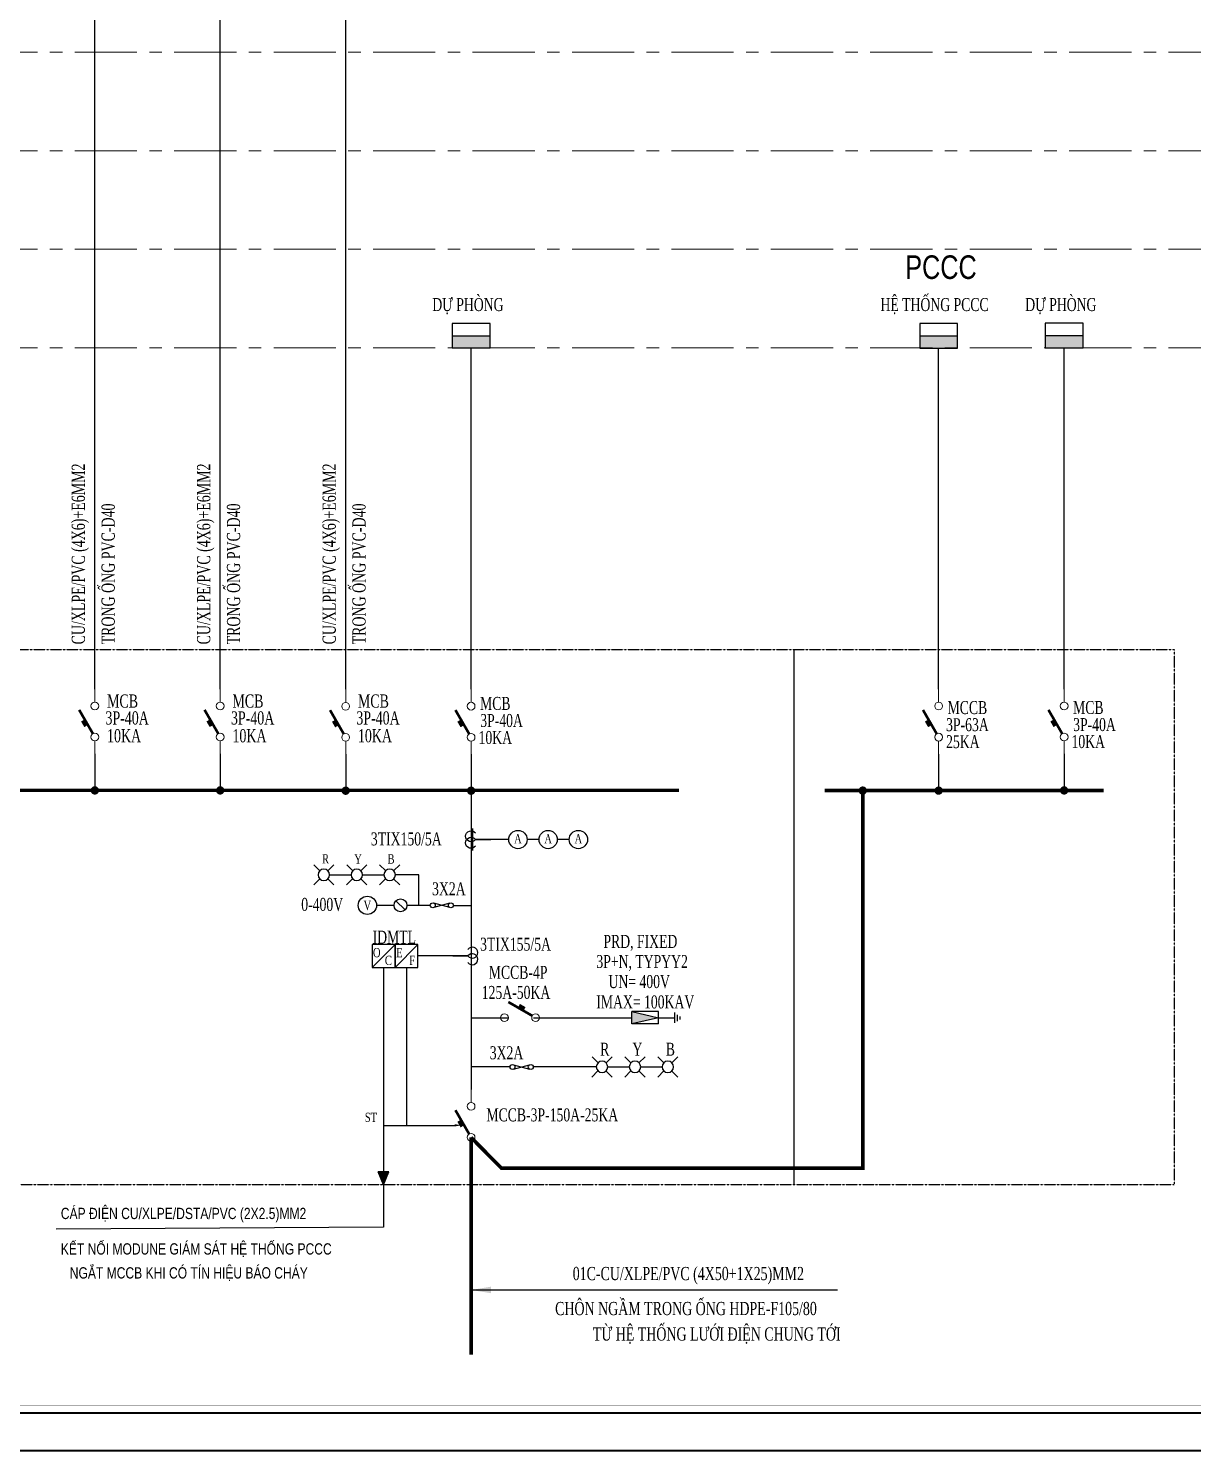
# Model space of a CAD drawing. Header units: inches. Extents: x 20 to 30501, y 10 to 21564.
# Drawn here: x 11911 to 23619, y 10 to 14315 of the extents above; entities that cross this region are included whole.
import ezdxf
from ezdxf.enums import TextEntityAlignment as Align

# ---------------------------------------------------------------- set-up
doc = ezdxf.new("R2010")
doc.units = ezdxf.units.IN
doc.header["$MEASUREMENT"] = 0
for name, pattern in [('CENTER', [2, 1.25, -0.25, 0.25, -0.25]), ('CENTER2', [1.125, 0.75, -0.125, 0.125, -0.125]), ('HIDDEN', [9.525, 6.35, -3.175])]:
    doc.linetypes.add(name, pattern=pattern)
for name, color, linetype in [('1', 1, 'Continuous'), ('dien', 3, 'Continuous'), ('dien phong', 2, 'Continuous'), ('E-_ELECCIRC_R-_N_ES2', 2, 'Continuous'), ('E-_ELECSYBL_R-_N_ES9', 3, 'Continuous'), ('tbi', 5, 'Continuous'), ('TEXT-DIEN', 80, 'Continuous'), ('TEXT-E', 30, 'Continuous'), ('XT-Thiet bi dien', 50, 'HIDDEN')]:
    doc.layers.add(name, color=color, linetype=linetype)
for name, color, linetype, lineweight in [('6', 6, 'Continuous', 60), ('cat1', 252, 'Continuous', 40), ('dây điện 2', 32, 'Continuous', 25), ('TBD', 2, 'Continuous', 15), ('text', 252, 'Continuous', 15), ('TRUC', 252, 'CENTER', 9)]:
    doc.layers.add(name, color=color, linetype=linetype, lineweight=lineweight)
doc.styles.add('0-Thuong', font='vntimeh.shx', dxfattribs={"width": 0.7})
doc.styles.add('ARIAL-narrowh', font='', dxfattribs={"height": 2})
doc.styles.add('CHUKICHTHUOC', font='vntimeh.shx', dxfattribs={"width": 0.65})
doc.styles.add('Dim Dia hai', font='chhsml.shx', dxfattribs={"width": 0.6})
doc.styles.add('T1', font='vntimeh.shx', dxfattribs={"width": 0.75})
doc.styles.add('VnAvantH', font='')
doc.styles.get('ARIAL-narrowh').set_extended_font_data('.VnAvantH')
doc.styles.get('VnAvantH').set_extended_font_data('.VnAvantH')
doc.dimstyles.new('A2 Dia Hai 100 x 2', dxfattribs={"dimscale": 2, "dimtxt": 220, "dimasz": 100, "dimexe": 100, "dimexo": 0, "dimgap": 30, "dimtad": 1, "dimdec": 0, "dimzin": 0, "dimdsep": 46, "dimtxsty": 'Dim Dia hai', "dimblk": 'ARCHTICK', "dimcen": 0, "dimdle": 100, "dimclrd": 256, "dimclre": 256, "dimclrt": 4, "dimadec": 0, "dimazin": 0, "dimtfac": 1, "dimtdec": 0, "dimtix": 1, "dimtmove": 2, "dimatfit": 3, "dimfxl": 1.25, "dimtolj": 1, "dimtzin": 0, "dimlwd": -1, "dimlwe": -1, "dimarcsym": 0})
doc.dimstyles.new('UBND 1-50', dxfattribs={"dimscale": 50, "dimtxt": 1.4, "dimasz": 0.55, "dimexe": 0.55, "dimexo": 0, "dimgap": 0.7, "dimtad": 1, "dimdec": 0, "dimzin": 0, "dimdsep": 46, "dimtxsty": 'T1', "dimblk": 'ARCHTICK', "dimcen": 10, "dimdle": 0.55, "dimclrd": 256, "dimclre": 256, "dimclrt": 7, "dimadec": 0, "dimazin": 0, "dimtfac": 1, "dimtdec": 0, "dimtix": 1, "dimtmove": 1, "dimatfit": 3, "dimfxl": 1, "dimtolj": 1, "dimtzin": 0, "dimlwd": -1, "dimlwe": -1, "dimarcsym": 0})

# ---------------------------------------------------------------- blocks, each defined once
blk = doc.blocks.new('DI2')
at = {"layer": 'TBD'}
for p, q in [((0, 1000), (0, 1250)), ((0, 250), (0, 0))]:
    blk.add_line(p, q, dxfattribs=at)
for points, const_width in [([(-37, 390), (-302, 850)], 50), ([(-177, 533), (-239, 641)], 60)]:
    blk.add_lwpolyline(points, dxfattribs=dict(at, const_width=const_width))
for centre in [(0, 925), (0, 325)]:
    blk.add_circle(centre, 75, dxfattribs=at)
blk = doc.blocks.new('donut')
at = {"layer": 'dien phong', "const_width": 75}
blk.add_lwpolyline([(-37.5, 0, 1), (37.5, 0, 1)], format="xyb", close=True, dxfattribs=at)
blk = doc.blocks.new('_ArchTick')
at = {"color": 0, "linetype": 'ByBlock', "const_width": 0.15}
blk.add_lwpolyline([(-0.5, -0.5), (0.5, 0.5)], dxfattribs=at)
blk = doc.blocks.new('ELEC0333')
at = {"layer": 'E-_ELECSYBL_R-_N_ES9', "color": 2}
blk.add_lwpolyline([(1200, 360, -3), (1200, 0), (368, 0), (1200, 0, -3), (1200, -360, -2)], format="xyb", dxfattribs=at)
blk.add_lwpolyline([(1368, -600), (1368, 600)], dxfattribs=at)
blk = doc.blocks.new('tđ1')
at = {"layer": 'XT-Thiet bi dien', "linetype": 'ByBlock'}
blk.add_hatch(color=10, dxfattribs=at).paths.add_polyline_path([(-142, 92), (-142, 0), (142, 0), (142, 92)])
at = {"layer": 'XT-Thiet bi dien', "color": 10, "linetype": 'ByBlock'}
for p, q in [((142, 184), (-142, 184)), ((-142, 184), (-142, 0)), ((142, 0), (142, 184)), ((-142, 92), (142, 92))]:
    blk.add_line(p, q, dxfattribs=at)
at = {"layer": 'XT-Thiet bi dien', "linetype": 'ByBlock'}
blk.add_line((-142, 0), (142, 0), dxfattribs=at)
blk = doc.blocks.new('A$C074D4DC1')
blk.add_lwpolyline([(44733, -1037), (44733, 30566), (42, 30566), (42, -1037)], close=True)
blk.add_lwpolyline([(2691, 30008), (1638, 30008), (1638, -479), (44175, -479), (44175, 30008), (4075, 30008)])
at = {"color": 142, "true_color": 0x00a1d6, "const_width": 6.02}
blk.add_lwpolyline([(2691, 29906), (1739, 29906), (1739, -377), (44073, -377), (44073, 29906), (4075, 29906)], dxfattribs=at)

msp = doc.modelspace()

# ---------------------------------------------------------------- hatches: boundary and pattern name
at = {"layer": 'dây điện 2'}
msp.add_hatch(color=256, dxfattribs=at).paths.add_polyline_path([(15483, 2682), (15537, 2813), (15429, 2813)])
at = {"layer": 'E-_ELECSYBL_R-_N_ES9'}
msp.add_hatch(color=256, dxfattribs=at).paths.add_polyline_path([(18248, 4364), (17980, 4426), (17980, 4302)])

# ---------------------------------------------------------------- linework, layer by layer
at = {"color": 6, "linetype": 'Continuous', "const_width": 36.5}
for points, elevation in [([(3025, 6651), (18453, 6651)], 0), ([(20302, 6627), (20302, 2851), (16667, 2851)], 2340640), ([(19918, 6650), (22725, 6650)], 2499221), ([(16363, 3159), (16363, 2851)], 2228247), ([(16363, 3159), (16667, 2851), (17437, 2851)], 2228247), ([(16363, 3120), (16363, 975)], 2228247)]:
    msp.add_lwpolyline(points, dxfattribs=dict(at, elevation=elevation))
at = {"layer": 'dây điện 2'}
for p, q in [((13840, 7670, 4837852), (13840, 20020, 107048)), ((15102, 7667, -311252), (15102, 20020, -355886)), ((12579, 7670, 4366561), (12579, 19029, 253893)), ((16363, 7669, -3277986), (16363, 11101, -3480780)), ((21065, 7668, -1643672), (21065, 11100, -1846465)), ((22327, 7670, 3166306), (22327, 11102, 2963512)), ((12579, 7017, 4250327), (12579, 6650, 4230650)), ((13840, 7018, 4238020), (13840, 6650, 4218343)), ((13840, 7017, 4837849), (13840, 6650, 4659658)), ((15102, 7015, -311252), (15102, 6648, -330930)), ((16363, 7015, -3877815), (16363, 6648, -3897492)), ((21065, 7016, -1759906), (21065, 6648, -1779583)), ((22327, 7017, 3050072), (22327, 6650, 3030394)), ((16363, 6651, 2228247), (16363, 3642, 2228247)), ((15588, 5494, 2228247), (15412, 5494, 2228247)), ((15953, 5494, 2228247), (15719, 5494, 2228247)), ((16185, 5494, 2228247), (16363, 5494, 2228247)), ((15483, 4870, 2228247), (15483, 3281, 2228247)), ((15715, 4870, 2228247), (15715, 3284, 2228247)), ((16301, 4985, 2228247), (15829, 4985, 2228247)), ((16363, 4364, 2228247), (16553, 4364, 2228247)), ((17179, 4364, 2228247), (17980, 4364, 2228247)), ((16756, 3868, 2228247), (16363, 3868, 2228247)), ((17623, 3868, 2228247), (16987, 3868, 2228247)), ((15483, 3281, 2228247), (16197, 3281, 2228247)), ((15483, 2682, 2228247), (15429, 2813, 2228247)), ((15537, 2813, 2228247), (15429, 2813, 2228247)), ((15483, 2682, 2228247), (15537, 2813, 2228247))]:
    msp.add_line(p, q, dxfattribs=at)
at = {"layer": 'dây điện 2', "elevation": 2228247}
for points in [[(14940, 5801), (15156, 5801)], [(15271, 5801), (15486, 5801)], [(15836, 5494), (15836, 5801), (15601, 5801)], [(17738, 3868), (17954, 3868)], [(18069, 3868), (18284, 3868)]]:
    msp.add_lwpolyline(points, dxfattribs=at)
at = {"layer": 'E-_ELECCIRC_R-_N_ES2'}
for p, q in [((16742, 6156, 2228247), (16499, 6156, 2228247)), ((17046, 6156, 2228247), (16926, 6156, 2228247)), ((17350, 6156, 2228247), (17230, 6156, 2228247))]:
    msp.add_line(p, q, dxfattribs=at)
msp.add_solid([(16197, 3293, 2228247), (16265, 3281, 2228247), (16197, 3270, 2228247)], dxfattribs=at)
at = {"layer": 'E-_ELECSYBL_R-_N_ES9'}
for p, q in [((15607, 5540, 2228247), (15699, 5448, 2228247)), ((16363, 4364, 2228247), (16742, 4364, 2228247)), ((16991, 4364, 2228247), (17980, 4364, 2228247)), ((17980, 4426, 2228247), (18248, 4364, 2228247)), ((17980, 4302, 2228247), (17980, 4426, 2228247)), ((18248, 4426, 2228247), (17980, 4426, 2228247)), ((18248, 4364, 2228247), (17980, 4302, 2228247)), ((18248, 4302, 2228247), (17980, 4302, 2228247)), ((18248, 4302, 2228247), (18248, 4426, 2228247)), ((18248, 4364, 2228247), (18413, 4364, 2228247)), ((18413, 4312, 2228247), (18413, 4415, 2228247)), ((18439, 4330, 2228247), (18439, 4394, 2228247)), ((18467, 4345, 2228247), (18467, 4375, 2228247))]:
    msp.add_line(p, q, dxfattribs=at)
at = {"layer": 'E-_ELECSYBL_R-_N_ES9', "color": 2}
for p, q in [((16149, 5471, 2228247), (15989, 5516, 2228247)), ((16149, 5516, 2228247), (15989, 5472, 2228247)), ((16791, 3891, 2228247), (16951, 3846, 2228247)), ((16791, 3846, 2228247), (16951, 3890, 2228247))]:
    msp.add_line(p, q, dxfattribs=at)
at = {"layer": 'E-_ELECSYBL_R-_N_ES9', "color": 2, "elevation": 2228247}
for points in [[(14842, 5842), (14781, 5903)], [(14922, 5842), (14983, 5903)], [(15173, 5842), (15112, 5903)], [(15253, 5842), (15314, 5903)], [(15504, 5842), (15443, 5903)], [(15584, 5842), (15645, 5903)], [(14841, 5760), (14780, 5699)], [(14923, 5760), (14984, 5699)], [(15172, 5760), (15111, 5699)], [(15254, 5760), (15315, 5699)], [(15503, 5760), (15442, 5699)], [(15584, 5760), (15645, 5699)], [(15369, 4870), (15599, 5100), (15369, 5100), (15369, 4870), (15599, 4870), (15599, 5100)], [(15599, 4870), (15829, 5100), (15599, 5100), (15599, 4870), (15829, 4870), (15829, 5100)], [(17640, 3910), (17579, 3971)], [(17720, 3910), (17781, 3971)], [(17971, 3910), (17910, 3971)], [(18051, 3910), (18112, 3971)], [(18302, 3910), (18241, 3971)], [(18382, 3910), (18443, 3971)], [(17639, 3828), (17578, 3767)], [(17721, 3827), (17782, 3766)], [(17970, 3828), (17909, 3767)], [(18052, 3827), (18113, 3766)], [(18301, 3828), (18240, 3767)], [(18382, 3827), (18443, 3766)]]:
    msp.add_lwpolyline(points, dxfattribs=at)
for points in [[(14882, 5858, 1), (14882, 5743, 1), (14882, 5858, 1)], [(15213, 5858, 1), (15213, 5743, 1), (15213, 5858, 1)], [(15544, 5858, 1), (15544, 5743, 1), (15544, 5858, 1)], [(17680, 3926, 1), (17680, 3811, 1), (17680, 3926, 1)], [(18011, 3926, 1), (18011, 3811, 1), (18011, 3926, 1)], [(18342, 3926, 1), (18342, 3811, 1), (18342, 3926, 1)]]:
    msp.add_lwpolyline(points, format="xyb", dxfattribs=at)
at = {"layer": 'E-_ELECSYBL_R-_N_ES9', "color": 2}
for centre, radius in [((16834, 6156, 2228247), 92), ((17138, 6156, 2228247), 92), ((17442, 6156, 2228247), 92), ((15320, 5494, 2228247), 92), ((15653, 5494, 2228247), 65.2), ((15978, 5494, 2228247), 24.9), ((16160, 5494, 2228247), 24.9), ((16780, 3868, 2228247), 24.9), ((16963, 3868, 2228247), 24.9)]:
    msp.add_circle(centre, radius, dxfattribs=at)
at = {"layer": 'tbi'}
msp.add_line((19609, 8067, -2043546), (19609, 2682, -2043546), dxfattribs=at)
at = {"layer": 'tbi', "linetype": 'CENTER2', "elevation": 0}
msp.add_lwpolyline([(2242, 8067), (23433, 8067), (23433, 2682), (2242, 2682)], close=True, dxfattribs=at)
at = {"layer": 'TRUC', "ltscale": 500}
for p, q in [((2378, 14075, 107048), (24729, 14075, 107048)), ((2378, 13084, 107048), (24729, 13084, 107048)), ((2378, 12093, 107048), (24729, 12093, 107048)), ((2378, 11103, 107048), (24729, 11103, 107048))]:
    msp.add_line(p, q, dxfattribs=at)

# ---------------------------------------------------------------- block references
at = {"layer": 'cat1', "xscale": 0.6820248024487114, "yscale": 0.6820248024487114, "zscale": 0.6820248024487114}
msp.add_blockref('A$C074D4DC1', (-8, 717), dxfattribs=at)
at = {"layer": 'dien', "ltscale": 5}
for p, xscale, yscale, zscale in [((12579, 6650, 4072136), 0.5588145856892821, 0.5588145856892821, 0.5588145856892821), ((13840, 6650, 4659669), 0.5588145856892821, 0.5588145856892821, 0.5588145856892821), ((15102, 6647, 110383), 0.5588145856892821, 0.5588145856892821, 0.5588145856892821), ((16363, 6647, -3456179), 0.5588145856892821, 0.5588145856892821, 0.5588145856892821), ((20302, 6648, 2340640), 0.5588145856892821, 0.5588145856892821, 0.5588145856892821), ((21065, 6648, -1938097), 0.5588145856892821, 0.5588145856892821, 0.5588145856892821), ((22327, 6650, 3030394), 0.5588145858984788, 0.5588145858984788, 0.5588145858984788)]:
    msp.add_blockref('donut', p, dxfattribs=dict(at, xscale=xscale, yscale=yscale, zscale=zscale))
at = {"layer": 'E-_ELECSYBL_R-_N_ES9', "color": 7, "rotation": 180}
for p, xscale, yscale, zscale in [((16628, 6156, 2228247), 0.184079342618353, 0.184079342618353, 0.184079342618353), ((16111, 4985, 2228247), -0.184079342618353, 0.1840793427229514, 0.1840793428275498)]:
    msp.add_blockref('ELEC0333', p, dxfattribs=dict(at, xscale=xscale, yscale=yscale, zscale=zscale))
at = {"layer": 'XT-Thiet bi dien', "linetype": 'ByBlock', "ltscale": 0.3, "xscale": 1.340881151032462, "yscale": 1.340881151032462, "zscale": 1.340881151032462}
for p in [(16363, 11101, -3480780), (21065, 11100, -1846465), (22327, 11102, 2963512)]:
    msp.add_blockref('tđ1', p, dxfattribs=at)
at = {"layer": 'XT-Thiet bi dien', "linetype": 'Continuous', "xscale": 0.5216575233312016, "yscale": 0.5216575233312016, "zscale": 0.5216575233312016}
for p in [(12579, 7017, 4250329), (13840, 7017, 4837852), (15102, 7014, -311252), (16363, 7015, -3277986), (21065, 7016, -1759904), (22327, 7017, 3050074), (16363, 2990, 2228247)]:
    msp.add_blockref('DI2', p, dxfattribs=at)
at = {"layer": 'XT-Thiet bi dien', "linetype": 'Continuous', "xscale": -0.5216575234358, "yscale": 0.5216575238541934, "zscale": 0.5216575239587918, "rotation": 90}
msp.add_blockref('DI2', (17181, 4364, 2228247), dxfattribs=at)

# ---------------------------------------------------------------- texts
at = {"layer": '1', "lineweight": 50, "style": 'ARIAL-narrowh', "width": 0.8}
msp.add_text('PCCC', height=237.2, dxfattribs=at).set_placement((20729, 11795, -2005062))
at = {"layer": '6', "lineweight": 50, "style": '0-Thuong', "width": 0.7}
msp.add_text('MCCB-3p-150a-25ka', height=130.41, dxfattribs=at).set_placement((16517, 3321, 2228247))
at = {"layer": 'text', "color": 2, "style": 'CHUKICHTHUOC', "width": 0.75}
for s, p in [('A', (16834, 6164, 2228247)), ('A', (17138, 6164, 2228247)), ('A', (17442, 6164, 2228247)), ('V', (15320, 5494, 2228247))]:
    msp.add_text(s, height=93.2, dxfattribs=at).set_placement(p, align=Align.MIDDLE_CENTER)
for s, p in [('R', (14864, 5915, 2228247)), ('Y', (15188, 5914, 2228247)), ('B', (15523, 5914, 2228247)), ('O', (15376, 4972, 2228247)), ('E', (15609, 4972, 2228247)), ('C', (15496, 4894, 2228247)), ('F', (15741, 4894, 2228247)), ('ST', (15294, 3315, 2228247))]:
    msp.add_text(s, height=93.2, dxfattribs=at).set_placement(p)
at = {"layer": 'TEXT-DIEN', "lineweight": 50, "style": '0-Thuong', "width": 0.7}
for s, height, p in [('dù phßng', 130.4, (15973, 11433, -3302460)), ('HÖ THèNG PCCC', 130.41, (20480, 11433, 3141832)), ('dù phßng', 130.4, (21936, 11433, 3141832))]:
    msp.add_text(s, height=height, dxfattribs=at).set_placement(p, align=Align.BOTTOM_LEFT)
at = {"layer": 'TEXT-E', "ltscale": 0.3, "style": '0-Thuong', "width": 0.7}
for s, p in [('cu/XLPE/PVC (4x6)+E6mm2', (12479, 8119, 3181760)), ('cu/XLPE/PVC (4x6)+E6mm2', (13740, 8119, 3580944)), ('cu/XLPE/PVC (4x6)+E6mm2', (15002, 8119, 165119)), ('trong èng pvc-d40', (12779, 8119, 5661922)), ('trong èng pvc-d40', (14040, 8119, 6061106)), ('trong èng pvc-d40', (15302, 8119, 2645281))]:
    msp.add_text(s, height=132.57, rotation=90, dxfattribs=at).set_placement(p)
at = {"layer": 'TEXT-E', "ltscale": 0.5, "style": '0-Thuong', "width": 0.7}
for s, p in [('McB', (12702, 7443, 3213096)), ('McB', (13963, 7443, 3612280)), ('McB', (15225, 7443, -1073175)), ('10ka', (12702, 7094, 3213096)), ('10ka', (13963, 7094, 3612280)), ('10ka', (15225, 7094, -1073175))]:
    msp.add_text(s, height=132.5, dxfattribs=at).set_placement(p, align=Align.BOTTOM_LEFT)
at = {"layer": 'TEXT-E', "lineweight": 50, "style": '0-Thuong', "width": 0.7}
for s, p in [('mcB', (16453, 7421, -3277986)), ('mCcB', (21155, 7379, -1759904)), ('mcB', (22417, 7380, 3050074)), ('3p-40A', (16455, 7249, -8348391)), ('3p-63A', (21140, 7207, -1759904)), ('3p-40A', (22418, 7208, -2020331)), ('10ka', (16438, 7078, -3277988)), ('25ka', (21140, 7036, -1759906)), ('10ka', (22401, 7037, 3050072))]:
    msp.add_text(s, height=130.4, dxfattribs=at).set_placement(p, align=Align.BOTTOM_LEFT)
at = {"layer": 'TEXT-E', "ltscale": 0.5, "style": '0-Thuong', "width": 0.7}
for p in [(12686, 7313, 3213096), (13948, 7313, 3612280), (15209, 7313, -1073175)]:
    msp.add_text('3P-40A', height=132.5, dxfattribs=at).set_placement(p)
at = {"layer": 'TEXT-E', "lineweight": 50, "style": '0-Thuong', "width": 0.7}
for s, height, p in [('3tix150/5A', 130.4, (15355, 6097, 2228247)), ('3x2a', 130.4, (15971, 5595, 2228247)), ('0-400V', 130.4, (14655, 5438, 2228247)), ('3tix155/5A', 130.4, (16454, 5038, 2228247)), ('PRD, FIXED', 130.4, (17694, 5066, 2228247)), ('MCCB-4P', 130.4, (16541, 4755, 2228247)), ('3P+N, TYPYY2', 130.41, (17623, 4864, 2228247)), ('uN= 400V', 130.4, (17745, 4662, 2228247)), ('125A-50KA', 130.4, (16470, 4553, 2228247)), ('IMAX= 100KAV', 130.41, (17622, 4457, 2228247)), ('3x2a', 130.4, (16551, 3946, 2228247)), ('R', 130, (17662, 3982, 2228247)), ('Y', 130, (17986, 3982, 2228247)), ('B', 130, (18321, 3982, 2228247))]:
    msp.add_text(s, height=height, dxfattribs=at).set_placement(p)
msp.add_text('IDMTL', height=130.4, dxfattribs=at).set_placement((15591, 5174, 2228247), align=Align.MIDDLE)
at = {"layer": 'TEXT-E', "ltscale": 0.3, "style": 'VnAvantH', "width": 0.8}
for s, p in [('c¸p ®iÖn cu/XLPE/dsta/PVC (2x2.5)mm2', (12237, 2304, 2151269)), ('kÕt nèi MODUNE GI¸M S¸T HÖ THèNG PCCC', (12237, 1947, 2151269)), ('ng¾t mccb khi cã tÝn hiÖu b¸o ch¸y', (12327, 1706, 1075635))]:
    msp.add_text(s, height=113.45, dxfattribs=at).set_placement(p, align=Align.BOTTOM_LEFT)
at = {"layer": 'TEXT-E', "ltscale": 0.3, "style": '0-Thuong', "width": 0.7}
for s, p in [('01c-cu/XLPE/PVC (4X50+1X25)MM2', (17385, 1724, 171390)), ('ch«n ngÇm trong èng hdpe-f105/80', (17208, 1372, 171390)), ('tõ hÖ thèng l\xadíi ®iÖn chung tíi', (17588, 1116, 171390))]:
    msp.add_text(s, height=132.57, dxfattribs=at).set_placement(p)

# ---------------------------------------------------------------- leaders
at = {"layer": 'dây điện 2'}
msp.add_leader([(15483, 3281, 2228247), (15483, 2258, 2228247), (12191, 2236, 2228247)], dimstyle='UBND 1-50', override={"dimgap": 0.7, "dimtad": 0}, dxfattribs=at)
at = {"layer": 'tbi'}
msp.add_leader([(16363, 1625, 188298), (20048, 1625, 188298)], dimstyle='A2 Dia Hai 100 x 2', override={"dimgap": 30, "dimtad": 0}, dxfattribs=at)

doc.saveas('drawing.dxf')
